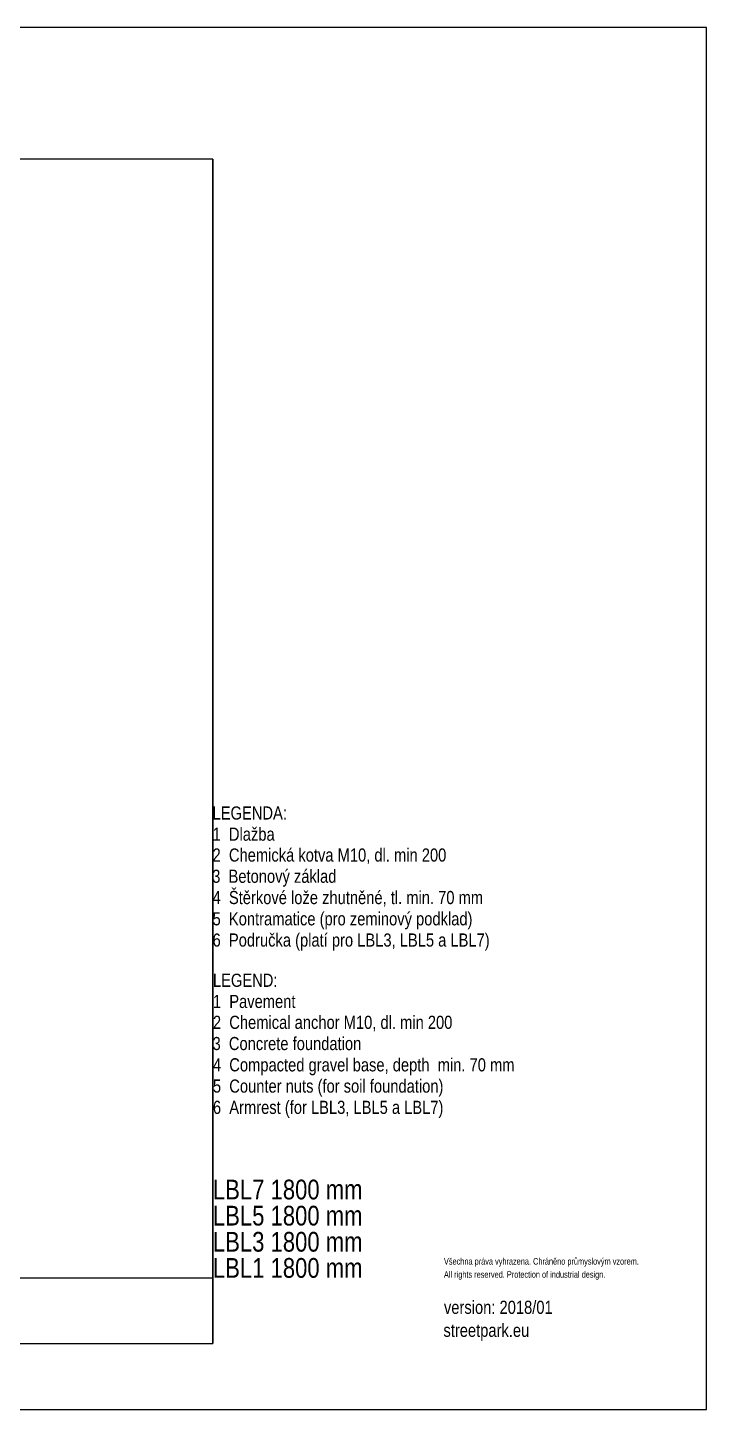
# Model space of a CAD drawing. Header units: millimetres. Extents: x 11004 to 16944, y 3085 to 7285.
# Drawn here: x 14881 to 16944, y 3085 to 7285 of the extents above; entities that cross this region are included whole.
import ezdxf

# ---------------------------------------------------------------- set-up
doc = ezdxf.new("R2010")
doc.units = ezdxf.units.MM
doc.header["$LTSCALE"] = 0.3
doc.layers.add('Nekreslit', color=6, linetype='Continuous', plot=False)
doc.styles.add('SEACAD_Arial', font='arial.ttf', dxfattribs={"width": 0.8})

msp = doc.modelspace()

# ---------------------------------------------------------------- linework, layer by layer
at = {"layer": 'Nekreslit'}
for p, q in [((15444.4, 6885.3), (15444.4, 3285.3)), ((11404.4, 3485.3), (15444.4, 3485.3))]:
    msp.add_line(p, q, dxfattribs=at)
for points in [[(11004.4, 3085.3), (16944.4, 3085.3), (16944.4, 7285.3), (11004.4, 7285.3)], [(11404.4, 3285.3), (15444.4, 3285.3), (15444.4, 6885.3), (11404.4, 6885.3)]]:
    msp.add_lwpolyline(points, close=True, dxfattribs=at)

# ---------------------------------------------------------------- texts
at = {"style": 'SEACAD_Arial', "width": 0.8}
for s, height, p in [('LEGENDA:', 40, (15443.3, 4878.1)), ('1  Dlažba', 40, (15443.3, 4813.8)), ('2  Chemická kotva M10, dl. min 200', 40, (15443.3, 4750.3)), ('3  Betonový základ', 40, (15442.2, 4685.8)), ('4  Štěrkové lože zhutněné, tl. min. 70 mm', 40, (15443.3, 4621.1)), ('5  Kontramatice (pro zeminový podklad)', 40, (15443.3, 4556.5)), ('6  Područka (platí pro LBL3, LBL5 a LBL7)', 40, (15443.3, 4491.9)), ('LEGEND:', 40, (15444.4, 4369.6)), ('1  Pavement', 40, (15444.4, 4305.3)), ('2  Chemical anchor M10, dl. min 200', 40, (15444.4, 4241.8)), ('3  Concrete foundation', 40, (15443.2, 4177.3)), ('4  Compacted gravel base, depth  min. 70 mm', 40, (15444.4, 4112.6)), ('5  Counter nuts (for soil foundation)', 40, (15444.4, 4048)), ('6  Armrest (for LBL3, LBL5 a LBL7)', 40, (15444.4, 3983.4)), ('LBL7 1800 mm ', 60, (15444.4, 3723.5)), ('LBL5 1800 mm ', 60, (15444.4, 3644.1)), ('LBL3 1800 mm ', 60, (15444.4, 3564.7)), ('LBL1 1800 mm ', 60, (15444.4, 3485.3)), ('Všechna práva vyhrazena. Chráněno průmyslovým vzorem.', 20, (16146.7, 3525.3)), ('All rights reserved. Protection of industrial design.', 20, (16146.7, 3485.3)), ('version: 2018/01', 40, (16146.7, 3375.5)), ('streetpark.eu', 40, (16145.1, 3305.6))]:
    msp.add_text(s, height=height, dxfattribs=at).set_placement(p)

doc.saveas('drawing.dxf')
